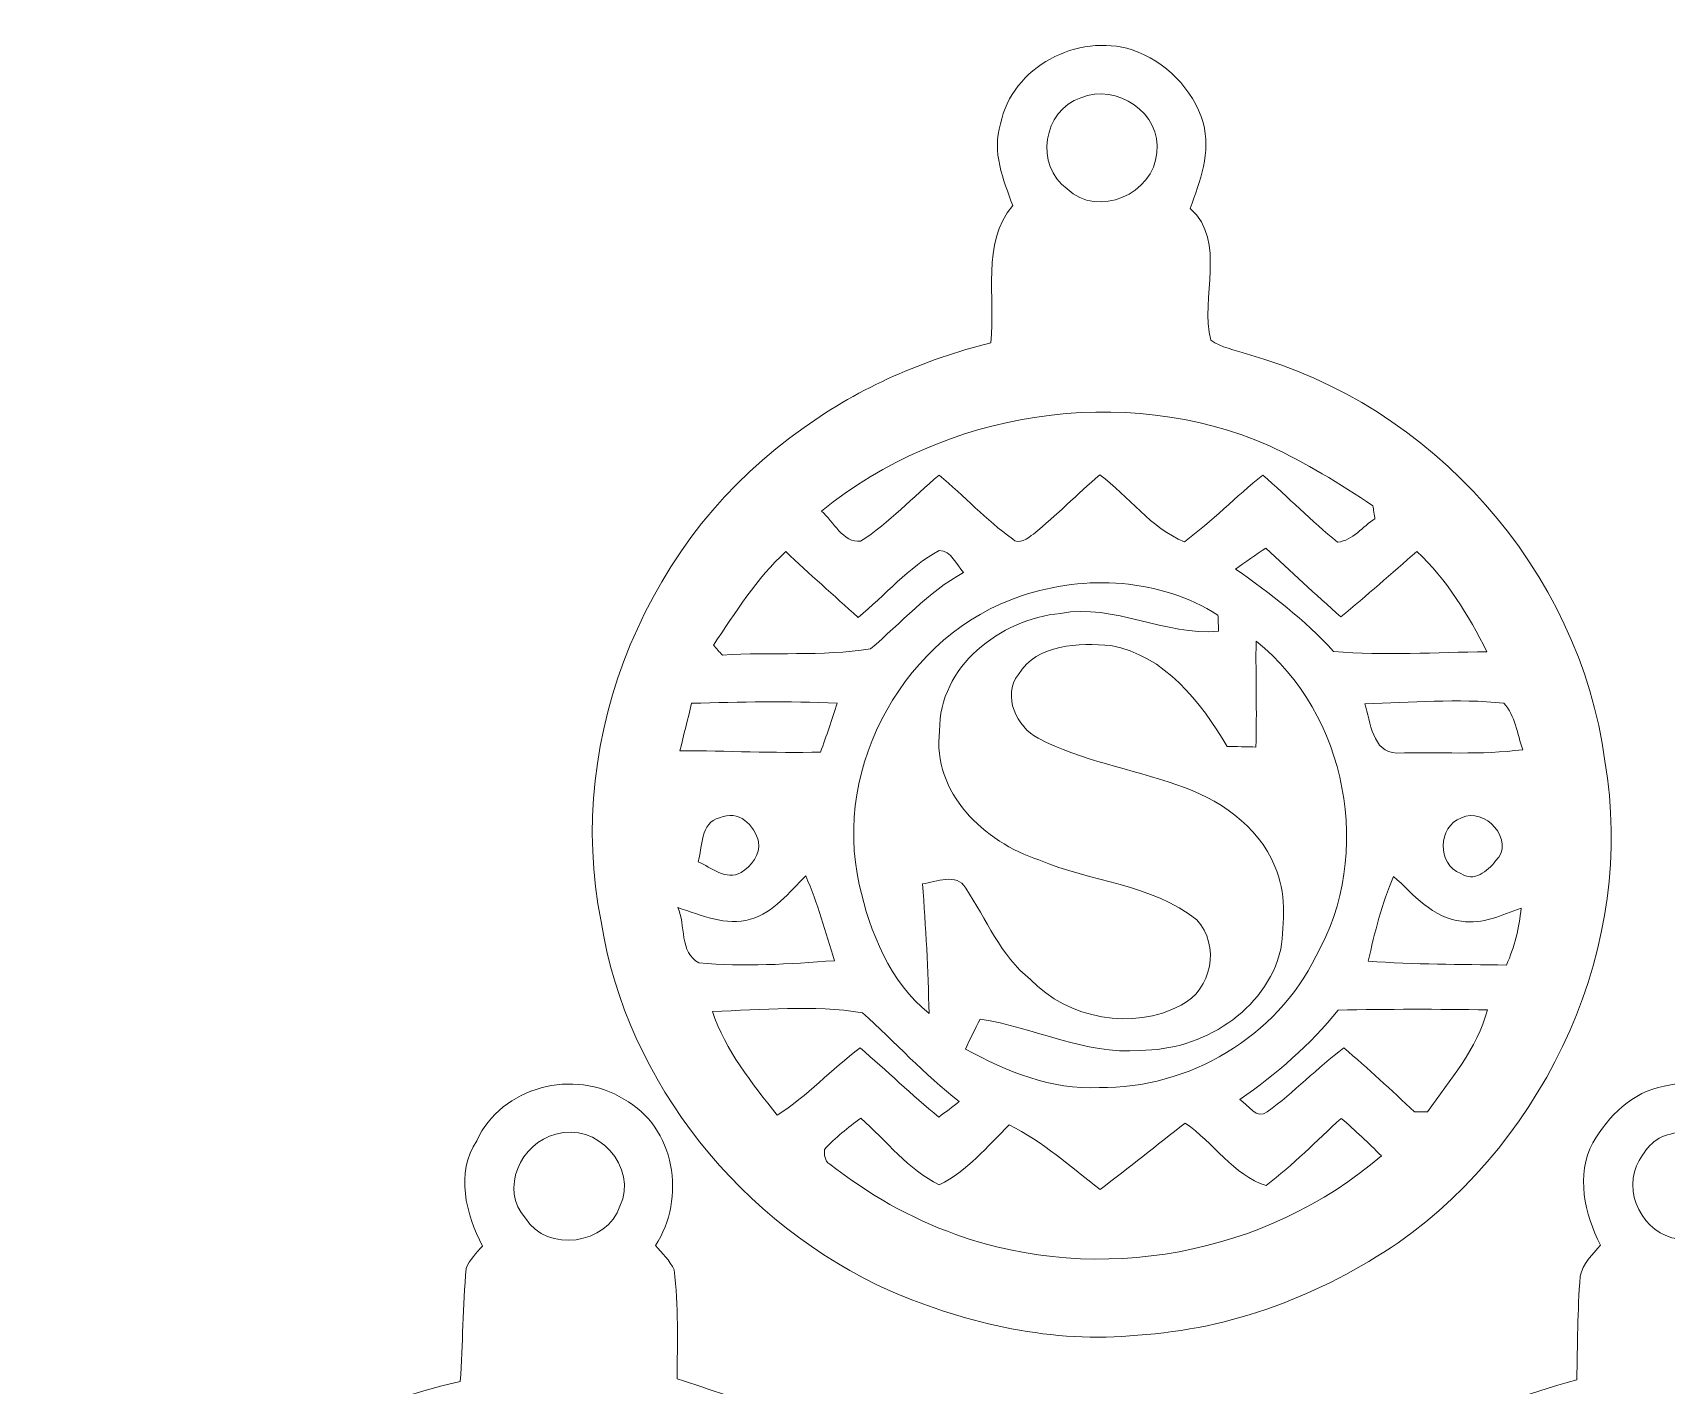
# Model space of a CAD drawing. Header units: centimetres. Extents: x -16.5 to 16.3, y -14.9 to 14.8.
# Drawn here: x -16.5 to -2.44, y 3.13 to 14.78 of the extents above; entities that cross this region are included whole.
import ezdxf

# ---------------------------------------------------------------- set-up
doc = ezdxf.new("R2010")
doc.units = ezdxf.units.CM
doc.header["$MEASUREMENT"] = 0
doc.layers.add('Layer 1', color=7, linetype='Continuous')

msp = doc.modelspace()

# ---------------------------------------------------------------- linework, layer by layer
at = {"layer": 'Layer 1', "color": 250, "lineweight": 9}
for points, knots in [([(-8.17181, 13.98947), (-8.07057, 14.48159), (-7.50789, 14.77546), (-7.03834, 14.6287), (-7.03834, 14.6287), (-6.75188, 14.53204), (-6.51446, 14.29039), (-6.42662, 14.00076), (-6.42662, 14.00076), (-6.35818, 13.74534), (-6.45379, 13.49875), (-6.5374, 13.26239), (-6.5374, 13.26239), (-6.21919, 12.97276), (-6.45908, 12.49651), (-6.36065, 12.12821), (-6.36065, 12.12821), (-6.26999, 12.0633), (-6.15604, 12.04566), (-6.05338, 12.00932), (-6.05338, 12.00932), (-4.4613, 11.57682), (-3.18389, 10.1456), (-2.9687, 8.50483), (-2.9687, 8.50483), (-2.69494, 6.93144), (-3.45482, 5.26986), (-4.7467, 4.35828), (-4.7467, 4.35828), (-5.41027, 3.90814), (-6.18532, 3.61039), (-6.98966, 3.56347), (-6.98966, 3.56347), (-7.71744, 3.48727), (-8.44875, 3.65872), (-9.11691, 3.94024), (-9.11691, 3.94024), (-10.39467, 4.51668), (-11.38915, 5.72847), (-11.61034, 7.12441), (-11.61034, 7.12441), (-11.93207, 8.72144), (-11.20041, 10.45816), (-9.86091, 11.37538), (-9.86091, 11.37538), (-9.38325, 11.72746), (-8.82798, 11.95782), (-8.25613, 12.10634), (-8.25613, 12.10634), (-8.20991, 12.49933), (-8.34256, 12.95512), (-8.06633, 13.28709), (-8.06633, 13.28709), (-8.14747, 13.50969), (-8.24766, 13.75064), (-8.17181, 13.98947), (-8.17181, 13.98947), (-8.17181, 13.98947), (-8.17181, 13.98947), (-8.17181, 13.98947)], [0, 0, 0, 0, 0.0625, 0.0625, 0.0625, 0.0625, 0.125, 0.125, 0.125, 0.125, 0.1875, 0.1875, 0.1875, 0.1875, 0.25, 0.25, 0.25, 0.25, 0.3125, 0.3125, 0.3125, 0.3125, 0.375, 0.375, 0.375, 0.375, 0.4375, 0.4375, 0.4375, 0.4375, 0.5, 0.5, 0.5, 0.5, 0.5625, 0.5625, 0.5625, 0.5625, 0.625, 0.625, 0.625, 0.625, 0.6875, 0.6875, 0.6875, 0.6875, 0.75, 0.75, 0.75, 0.75, 0.8125, 0.8125, 0.8125, 0.8125, 0.875, 0.875, 0.875, 0.875, 1, 1, 1, 1]), ([(-7.48072, 14.21524), (-7.80457, 14.11012), (-7.88007, 13.62787), (-7.59679, 13.43137), (-7.59679, 13.43137), (-7.33397, 13.17455), (-6.8496, 13.3901), (-6.82632, 13.74076), (-6.82632, 13.74076), (-6.78011, 14.08295), (-7.1724, 14.34577), (-7.48072, 14.21524), (-7.48072, 14.21524), (-7.48072, 14.21524), (-7.48072, 14.21524), (-7.48072, 14.21524)], [0, 0, 0, 0, 0.2, 0.2, 0.2, 0.2, 0.4, 0.4, 0.4, 0.4, 0.6, 0.6, 0.6, 0.6, 1, 1, 1, 1]), ([(-9.7131, 10.65642), (-9.60833, 10.56787), (-9.52789, 10.3802), (-9.37585, 10.39748), (-9.37585, 10.39748), (-9.12678, 10.55482), (-8.92852, 10.78131), (-8.69886, 10.96546), (-8.69886, 10.96546), (-8.48473, 10.78801), (-8.29529, 10.58093), (-8.06951, 10.41724), (-8.06951, 10.41724), (-8.01095, 10.36221), (-7.93792, 10.425), (-7.88606, 10.45922), (-7.88606, 10.45922), (-7.68921, 10.62114), (-7.51036, 10.80318), (-7.31703, 10.96898), (-7.31703, 10.96898), (-7.06938, 10.78483), (-6.87324, 10.50755), (-6.5882, 10.39254), (-6.5882, 10.39254), (-6.35078, 10.56858), (-6.14334, 10.78095), (-5.91404, 10.96722), (-5.91404, 10.96722), (-5.69567, 10.77848), (-5.49458, 10.56999), (-5.26916, 10.38972), (-5.26916, 10.38972), (-5.13828, 10.40383), (-5.05291, 10.52413), (-4.94743, 10.59081), (-4.94743, 10.59081), (-4.95201, 10.61868), (-4.96118, 10.67441), (-4.96577, 10.70228), (-4.96577, 10.70228), (-5.25011, 10.89455), (-5.54503, 11.0727), (-5.85583, 11.2191), (-5.85583, 11.2191), (-7.1156, 11.76802), (-8.65265, 11.51826), (-9.7131, 10.65642), (-9.7131, 10.65642), (-9.7131, 10.65642), (-9.7131, 10.65642), (-9.7131, 10.65642)], [0, 0, 0, 0, 0.07142857, 0.07142857, 0.07142857, 0.07142857, 0.14285714, 0.14285714, 0.14285714, 0.14285714, 0.21428571, 0.21428571, 0.21428571, 0.21428571, 0.28571429, 0.28571429, 0.28571429, 0.28571429, 0.35714286, 0.35714286, 0.35714286, 0.35714286, 0.42857143, 0.42857143, 0.42857143, 0.42857143, 0.5, 0.5, 0.5, 0.5, 0.57142857, 0.57142857, 0.57142857, 0.57142857, 0.64285714, 0.64285714, 0.64285714, 0.64285714, 0.71428571, 0.71428571, 0.71428571, 0.71428571, 0.78571429, 0.78571429, 0.78571429, 0.78571429, 0.85714286, 0.85714286, 0.85714286, 0.85714286, 1, 1, 1, 1]), ([(-9.39807, 9.74132), (-9.60586, 9.93041), (-9.81682, 10.11561), (-10.02072, 10.30858), (-10.02072, 10.30858), (-10.27155, 10.07646), (-10.45252, 9.78436), (-10.64302, 9.50354), (-10.64302, 9.50354), (-10.61762, 9.47462), (-10.59187, 9.44569), (-10.56612, 9.41711), (-10.56612, 9.41711), (-10.14243, 9.44463), (-9.70922, 9.40512), (-9.29118, 9.47038), (-9.29118, 9.47038), (-9.02801, 9.69299), (-8.79835, 9.95933), (-8.49037, 10.12761), (-8.49037, 10.12761), (-8.55035, 10.19711), (-8.59409, 10.31352), (-8.69816, 10.31846), (-8.69816, 10.31846), (-8.96592, 10.17241), (-9.16347, 9.93182), (-9.39807, 9.74132), (-9.39807, 9.74132), (-9.39807, 9.74132), (-9.39807, 9.74132), (-9.39807, 9.74132)], [0, 0, 0, 0, 0.11111111, 0.11111111, 0.11111111, 0.11111111, 0.22222222, 0.22222222, 0.22222222, 0.22222222, 0.33333333, 0.33333333, 0.33333333, 0.33333333, 0.44444444, 0.44444444, 0.44444444, 0.44444444, 0.55555556, 0.55555556, 0.55555556, 0.55555556, 0.66666667, 0.66666667, 0.66666667, 0.66666667, 0.77777778, 0.77777778, 0.77777778, 0.77777778, 1, 1, 1, 1]), ([(-6.14899, 10.15795), (-5.8456, 9.94699), (-5.55491, 9.72121), (-5.30338, 9.44851), (-5.30338, 9.44851), (-4.86558, 9.41041), (-4.4232, 9.44181), (-3.98364, 9.44639), (-3.98364, 9.44639), (-4.14309, 9.76107), (-4.32724, 10.06622), (-4.58618, 10.30964), (-4.58618, 10.30964), (-4.80385, 10.12126), (-5.01904, 9.92935), (-5.24094, 9.74555), (-5.24094, 9.74555), (-5.45825, 9.94134), (-5.67591, 10.13643), (-5.88687, 10.33892), (-5.88687, 10.33892), (-5.97507, 10.27966), (-6.06256, 10.21933), (-6.14899, 10.15795), (-6.14899, 10.15795), (-6.14899, 10.15795), (-6.14899, 10.15795), (-6.14899, 10.15795)], [0, 0, 0, 0, 0.125, 0.125, 0.125, 0.125, 0.25, 0.25, 0.25, 0.25, 0.375, 0.375, 0.375, 0.375, 0.5, 0.5, 0.5, 0.5, 0.625, 0.625, 0.625, 0.625, 0.75, 0.75, 0.75, 0.75, 1, 1, 1, 1]), ([(-7.99084, 9.92617), (-8.98708, 9.60126), (-9.62067, 8.46109), (-9.38749, 7.44156), (-9.38749, 7.44156), (-9.29471, 7.03163), (-9.12537, 6.6023), (-8.78706, 6.33242), (-8.78706, 6.33242), (-8.79341, 6.70461), (-8.81563, 7.07608), (-8.8428, 7.4472), (-8.8428, 7.4472), (-8.72285, 7.46449), (-8.54929, 7.54633), (-8.47026, 7.41122), (-8.47026, 7.41122), (-8.29388, 7.14276), (-8.17146, 6.82949), (-7.91323, 6.62382), (-7.91323, 6.62382), (-7.5915, 6.28656), (-7.02952, 6.18038), (-6.61677, 6.40369), (-6.61677, 6.40369), (-6.35042, 6.53774), (-6.27846, 6.91698), (-6.48166, 7.13746), (-6.48166, 7.13746), (-6.87183, 7.45073), (-7.39465, 7.46237), (-7.84056, 7.65358), (-7.84056, 7.65358), (-8.30905, 7.80492), (-8.76413, 8.23354), (-8.69569, 8.76518), (-8.69569, 8.76518), (-8.7031, 9.31798), (-8.17358, 9.72685), (-7.65641, 9.77624), (-7.65641, 9.77624), (-7.18827, 9.86302), (-6.75647, 9.58045), (-6.29433, 9.62172), (-6.29433, 9.62172), (-6.29539, 9.65665), (-6.29821, 9.7265), (-6.29927, 9.76178), (-6.29927, 9.76178), (-6.79633, 10.07716), (-7.44015, 10.1135), (-7.99084, 9.92617), (-7.99084, 9.92617), (-7.99084, 9.92617), (-7.99084, 9.92617), (-7.99084, 9.92617)], [0, 0, 0, 0, 0.06666667, 0.06666667, 0.06666667, 0.06666667, 0.13333333, 0.13333333, 0.13333333, 0.13333333, 0.2, 0.2, 0.2, 0.2, 0.26666667, 0.26666667, 0.26666667, 0.26666667, 0.33333333, 0.33333333, 0.33333333, 0.33333333, 0.4, 0.4, 0.4, 0.4, 0.46666667, 0.46666667, 0.46666667, 0.46666667, 0.53333333, 0.53333333, 0.53333333, 0.53333333, 0.6, 0.6, 0.6, 0.6, 0.66666667, 0.66666667, 0.66666667, 0.66666667, 0.73333333, 0.73333333, 0.73333333, 0.73333333, 0.8, 0.8, 0.8, 0.8, 0.86666667, 0.86666667, 0.86666667, 0.86666667, 1, 1, 1, 1]), ([(-8.01765, 9.2499), (-8.15876, 9.06681), (-8.03423, 8.79587), (-7.84585, 8.70097), (-7.84585, 8.70097), (-7.4719, 8.50624), (-7.04998, 8.43886), (-6.65452, 8.30022), (-6.65452, 8.30022), (-6.30068, 8.18521), (-5.95425, 7.9545), (-5.80961, 7.59784), (-5.80961, 7.59784), (-5.71013, 7.37629), (-5.72883, 7.11982), (-5.75846, 6.88523), (-5.75846, 6.88523), (-5.88617, 6.35183), (-6.44003, 6.01175), (-6.96955, 6.01422), (-6.96955, 6.01422), (-7.44933, 5.97259), (-7.88183, 6.21707), (-8.3475, 6.28163), (-8.3475, 6.28163), (-8.3923, 6.19731), (-8.43463, 6.11159), (-8.47344, 6.02445), (-8.47344, 6.02445), (-8.11996, 5.83324), (-7.73331, 5.67202), (-7.32197, 5.69531), (-7.32197, 5.69531), (-6.55398, 5.68014), (-5.79021, 6.13205), (-5.45472, 6.82772), (-5.45472, 6.82772), (-4.95766, 7.69662), (-5.18485, 8.91476), (-5.97119, 9.53565), (-5.97119, 9.53565), (-5.97542, 9.23226), (-5.96307, 8.92887), (-5.97295, 8.62583), (-5.97295, 8.62583), (-6.03504, 8.62724), (-6.15922, 8.63007), (-6.22095, 8.63148), (-6.22095, 8.63148), (-6.44673, 9.01389), (-6.75894, 9.415), (-7.22143, 9.49931), (-7.22143, 9.49931), (-7.49307, 9.52189), (-7.85749, 9.51695), (-8.01765, 9.2499), (-8.01765, 9.2499), (-8.01765, 9.2499), (-8.01765, 9.2499), (-8.01765, 9.2499)], [0, 0, 0, 0, 0.0625, 0.0625, 0.0625, 0.0625, 0.125, 0.125, 0.125, 0.125, 0.1875, 0.1875, 0.1875, 0.1875, 0.25, 0.25, 0.25, 0.25, 0.3125, 0.3125, 0.3125, 0.3125, 0.375, 0.375, 0.375, 0.375, 0.4375, 0.4375, 0.4375, 0.4375, 0.5, 0.5, 0.5, 0.5, 0.5625, 0.5625, 0.5625, 0.5625, 0.625, 0.625, 0.625, 0.625, 0.6875, 0.6875, 0.6875, 0.6875, 0.75, 0.75, 0.75, 0.75, 0.8125, 0.8125, 0.8125, 0.8125, 0.875, 0.875, 0.875, 0.875, 1, 1, 1, 1]), ([(-10.8307, 9.00225), (-10.86386, 8.86572), (-10.89985, 8.7299), (-10.93089, 8.59302), (-10.93089, 8.59302), (-10.52766, 8.59408), (-10.12409, 8.57151), (-9.72086, 8.58209), (-9.72086, 8.58209), (-9.67077, 8.72144), (-9.62067, 8.86114), (-9.57834, 9.00295), (-9.57834, 9.00295), (-9.99532, 9.02341), (-10.41336, 9.01389), (-10.8307, 9.00225), (-10.8307, 9.00225), (-10.8307, 9.00225), (-10.8307, 9.00225), (-10.8307, 9.00225)], [0, 0, 0, 0, 0.16666667, 0.16666667, 0.16666667, 0.16666667, 0.33333333, 0.33333333, 0.33333333, 0.33333333, 0.5, 0.5, 0.5, 0.5, 0.66666667, 0.66666667, 0.66666667, 0.66666667, 1, 1, 1, 1]), ([(-5.03597, 8.99766), (-4.98553, 8.84385), (-4.97141, 8.57821), (-4.76045, 8.57362), (-4.76045, 8.57362), (-4.39956, 8.58421), (-4.03444, 8.55457), (-3.67531, 8.60255), (-3.67531, 8.60255), (-3.72258, 8.73731), (-3.7374, 8.89536), (-3.839, 9.0026), (-3.839, 9.0026), (-4.23587, 9.04599), (-4.63804, 9.00719), (-5.03597, 8.99766), (-5.03597, 8.99766), (-5.03597, 8.99766), (-5.03597, 8.99766), (-5.03597, 8.99766)], [0, 0, 0, 0, 0.16666667, 0.16666667, 0.16666667, 0.16666667, 0.33333333, 0.33333333, 0.33333333, 0.33333333, 0.5, 0.5, 0.5, 0.5, 0.66666667, 0.66666667, 0.66666667, 0.66666667, 1, 1, 1, 1]), ([(-10.58975, 8.01482), (-10.75662, 7.98096), (-10.73757, 7.75624), (-10.77496, 7.63735), (-10.77496, 7.63735), (-10.66031, 7.58972), (-10.53437, 7.47225), (-10.40525, 7.54492), (-10.40525, 7.54492), (-10.316, 7.5989), (-10.23909, 7.70085), (-10.25426, 7.80986), (-10.25426, 7.80986), (-10.28742, 7.95167), (-10.42748, 8.09208), (-10.58975, 8.01482), (-10.58975, 8.01482), (-10.58975, 8.01482), (-10.58975, 8.01482), (-10.58975, 8.01482)], [0, 0, 0, 0, 0.16666667, 0.16666667, 0.16666667, 0.16666667, 0.33333333, 0.33333333, 0.33333333, 0.33333333, 0.5, 0.5, 0.5, 0.5, 0.66666667, 0.66666667, 0.66666667, 0.66666667, 1, 1, 1, 1]), ([(-4.20412, 8.01517), (-4.40979, 7.94462), (-4.41367, 7.61266), (-4.20941, 7.53751), (-4.20941, 7.53751), (-4.09829, 7.45708), (-3.97693, 7.55692), (-3.90885, 7.64511), (-3.90885, 7.64511), (-3.73034, 7.81656), (-4.00657, 8.1196), (-4.20412, 8.01517), (-4.20412, 8.01517), (-4.20412, 8.01517), (-4.20412, 8.01517), (-4.20412, 8.01517)], [0, 0, 0, 0, 0.2, 0.2, 0.2, 0.2, 0.4, 0.4, 0.4, 0.4, 0.6, 0.6, 0.6, 0.6, 1, 1, 1, 1]), ([(-10.32341, 7.14346), (-10.53648, 7.08102), (-10.74886, 7.17944), (-10.94888, 7.2433), (-10.94888, 7.2433), (-10.88326, 7.09972), (-10.93442, 6.85066), (-10.76896, 6.76881), (-10.76896, 6.76881), (-10.38126, 6.73036), (-9.98968, 6.75717), (-9.60162, 6.78645), (-9.60162, 6.78645), (-9.67782, 7.03163), (-9.74485, 7.28069), (-9.84857, 7.51564), (-9.84857, 7.51564), (-9.99215, 7.37594), (-10.12197, 7.20132), (-10.32341, 7.14346), (-10.32341, 7.14346), (-10.32341, 7.14346), (-10.32341, 7.14346), (-10.32341, 7.14346)], [0, 0, 0, 0, 0.14285714, 0.14285714, 0.14285714, 0.14285714, 0.28571429, 0.28571429, 0.28571429, 0.28571429, 0.42857143, 0.42857143, 0.42857143, 0.42857143, 0.57142857, 0.57142857, 0.57142857, 0.57142857, 0.71428571, 0.71428571, 0.71428571, 0.71428571, 1, 1, 1, 1]), ([(-4.78726, 7.51247), (-4.88745, 7.27822), (-4.9506, 7.02987), (-5.00563, 6.78186), (-5.00563, 6.78186), (-4.60946, 6.75329), (-4.21224, 6.75435), (-3.81536, 6.7487), (-3.81536, 6.7487), (-3.74692, 6.90463), (-3.70388, 7.07008), (-3.69048, 7.23977), (-3.69048, 7.23977), (-3.85487, 7.17803), (-4.02103, 7.09584), (-4.20306, 7.12617), (-4.20306, 7.12617), (-4.4493, 7.14875), (-4.61758, 7.35795), (-4.78726, 7.51247), (-4.78726, 7.51247), (-4.78726, 7.51247), (-4.78726, 7.51247), (-4.78726, 7.51247)], [0, 0, 0, 0, 0.14285714, 0.14285714, 0.14285714, 0.14285714, 0.28571429, 0.28571429, 0.28571429, 0.28571429, 0.42857143, 0.42857143, 0.42857143, 0.42857143, 0.57142857, 0.57142857, 0.57142857, 0.57142857, 0.71428571, 0.71428571, 0.71428571, 0.71428571, 1, 1, 1, 1]), ([(-10.65184, 6.34971), (-10.54107, 6.01281), (-10.31, 5.732), (-10.0941, 5.45612), (-10.0941, 5.45612), (-9.8334, 5.61981), (-9.62702, 5.85335), (-9.38008, 6.03539), (-9.38008, 6.03539), (-9.15254, 5.83889), (-8.93311, 5.63287), (-8.7038, 5.43849), (-8.7038, 5.43849), (-8.64454, 5.48364), (-8.58527, 5.5288), (-8.526, 5.57431), (-8.526, 5.57431), (-8.82481, 5.80643), (-9.08163, 6.08548), (-9.36032, 6.33807), (-9.36032, 6.33807), (-9.78366, 6.40757), (-10.22286, 6.36206), (-10.65184, 6.34971), (-10.65184, 6.34971), (-10.65184, 6.34971), (-10.65184, 6.34971), (-10.65184, 6.34971)], [0, 0, 0, 0, 0.125, 0.125, 0.125, 0.125, 0.25, 0.25, 0.25, 0.25, 0.375, 0.375, 0.375, 0.375, 0.5, 0.5, 0.5, 0.5, 0.625, 0.625, 0.625, 0.625, 0.75, 0.75, 0.75, 0.75, 1, 1, 1, 1]), ([(-5.26387, 6.36135), (-5.5027, 6.06079), (-5.79691, 5.81137), (-6.11053, 5.5923), (-6.11053, 5.5923), (-6.04033, 5.54573), (-5.96625, 5.41097), (-5.87453, 5.48505), (-5.87453, 5.48505), (-5.64346, 5.65368), (-5.4452, 5.86394), (-5.21518, 6.03468), (-5.21518, 6.03468), (-5.00669, 5.85794), (-4.80631, 5.67202), (-4.60841, 5.48399), (-4.60841, 5.48399), (-4.58054, 5.48399), (-4.52445, 5.48399), (-4.49658, 5.48399), (-4.49658, 5.48399), (-4.30043, 5.75987), (-4.06866, 6.02798), (-3.9794, 6.36276), (-3.9794, 6.36276), (-4.40768, 6.37017), (-4.83595, 6.36982), (-5.26387, 6.36135), (-5.26387, 6.36135), (-5.26387, 6.36135), (-5.26387, 6.36135), (-5.26387, 6.36135)], [0, 0, 0, 0, 0.11111111, 0.11111111, 0.11111111, 0.11111111, 0.22222222, 0.22222222, 0.22222222, 0.22222222, 0.33333333, 0.33333333, 0.33333333, 0.33333333, 0.44444444, 0.44444444, 0.44444444, 0.44444444, 0.55555556, 0.55555556, 0.55555556, 0.55555556, 0.66666667, 0.66666667, 0.66666667, 0.66666667, 0.77777778, 0.77777778, 0.77777778, 0.77777778, 1, 1, 1, 1]), ([(-12.68031, 5.23634), (-12.469, 5.70236), (-11.83576, 5.86394), (-11.41455, 5.593), (-11.41455, 5.593), (-10.97216, 5.35946), (-10.8755, 4.73505), (-11.14291, 4.33464), (-11.14291, 4.33464), (-11.0847, 4.26868), (-11.01873, 4.20623), (-10.98098, 4.12545), (-10.98098, 4.12545), (-10.94147, 3.81394), (-10.95594, 3.49891), (-10.95453, 3.18529), (-10.95453, 3.18529), (-10.38938, 3.00397), (-9.81541, 2.811), (-9.33492, 2.45011), (-9.33492, 2.45011), (-7.97496, 1.52477), (-7.25071, -0.23771), (-7.57139, -1.85167), (-7.57139, -1.85167), (-7.84232, -3.2843), (-8.87913, -4.54654), (-10.24227, -5.07217), (-10.24227, -5.07217), (-11.60858, -5.62004), (-13.25534, -5.44259), (-14.44597, -4.56488), (-14.44597, -4.56488), (-15.79217, -3.65083), (-16.50372, -1.90776), (-16.2021, -0.31214), (-16.2021, -0.31214), (-15.9107, 1.38789), (-14.50594, 2.81135), (-12.82284, 3.16272), (-12.82284, 3.16272), (-12.79991, 3.48692), (-12.80132, 3.81253), (-12.77098, 4.13603), (-12.77098, 4.13603), (-12.74452, 4.21294), (-12.68102, 4.26868), (-12.63128, 4.33006), (-12.63128, 4.33006), (-12.77521, 4.60558), (-12.86411, 4.958), (-12.68031, 5.23634), (-12.68031, 5.23634), (-12.68031, 5.23634), (-12.68031, 5.23634), (-12.68031, 5.23634)], [0, 0, 0, 0, 0.06666667, 0.06666667, 0.06666667, 0.06666667, 0.13333333, 0.13333333, 0.13333333, 0.13333333, 0.2, 0.2, 0.2, 0.2, 0.26666667, 0.26666667, 0.26666667, 0.26666667, 0.33333333, 0.33333333, 0.33333333, 0.33333333, 0.4, 0.4, 0.4, 0.4, 0.46666667, 0.46666667, 0.46666667, 0.46666667, 0.53333333, 0.53333333, 0.53333333, 0.53333333, 0.6, 0.6, 0.6, 0.6, 0.66666667, 0.66666667, 0.66666667, 0.66666667, 0.73333333, 0.73333333, 0.73333333, 0.73333333, 0.8, 0.8, 0.8, 0.8, 0.86666667, 0.86666667, 0.86666667, 0.86666667, 1, 1, 1, 1]), ([(-2.45858, 5.70483), (-1.98198, 5.83466), (-1.44223, 5.46283), (-1.37414, 4.97811), (-1.37414, 4.97811), (-1.31805, 4.75269), (-1.43588, 4.54278), (-1.51313, 4.33747), (-1.51313, 4.33747), (-1.45034, 4.26268), (-1.3752, 4.19106), (-1.34662, 4.0944), (-1.34662, 4.0944), (-1.31276, 3.79243), (-1.32475, 3.48763), (-1.32334, 3.18424), (-1.32334, 3.18424), (-0.67141, 2.99691), (-0.02864, 2.73797), (0.49876, 2.29982), (0.49876, 2.29982), (1.84425, 1.26548), (2.44327, -0.61624), (1.95714, -2.24008), (1.95714, -2.24008), (1.49888, -3.88226), (-0.01594, -5.16778), (-1.71281, -5.34522), (-1.71281, -5.34522), (-2.92918, -5.50609), (-4.20624, -5.12509), (-5.12981, -4.31617), (-5.12981, -4.31617), (-6.11265, -3.50408), (-6.67321, -2.22632), (-6.63406, -0.9542), (-6.63406, -0.9542), (-6.61571, 0.06286), (-6.21743, 1.07216), (-5.52422, 1.81828), (-5.52422, 1.81828), (-4.92414, 2.50655), (-4.08383, 2.94399), (-3.2107, 3.17894), (-3.2107, 3.17894), (-3.20188, 3.47598), (-3.20506, 3.77337), (-3.18036, 4.06971), (-3.18036, 4.06971), (-3.16061, 4.17836), (-3.07382, 4.25633), (-3.00574, 4.33747), (-3.00574, 4.33747), (-3.14226, 4.60487), (-3.22093, 4.94142), (-3.07171, 5.21941), (-3.07171, 5.21941), (-2.93941, 5.44836), (-2.7281, 5.65862), (-2.45858, 5.70483), (-2.45858, 5.70483), (-2.45858, 5.70483), (-2.45858, 5.70483), (-2.45858, 5.70483)], [0, 0, 0, 0, 0.05882353, 0.05882353, 0.05882353, 0.05882353, 0.11764706, 0.11764706, 0.11764706, 0.11764706, 0.17647059, 0.17647059, 0.17647059, 0.17647059, 0.23529412, 0.23529412, 0.23529412, 0.23529412, 0.29411765, 0.29411765, 0.29411765, 0.29411765, 0.35294118, 0.35294118, 0.35294118, 0.35294118, 0.41176471, 0.41176471, 0.41176471, 0.41176471, 0.47058824, 0.47058824, 0.47058824, 0.47058824, 0.52941176, 0.52941176, 0.52941176, 0.52941176, 0.58823529, 0.58823529, 0.58823529, 0.58823529, 0.64705882, 0.64705882, 0.64705882, 0.64705882, 0.70588235, 0.70588235, 0.70588235, 0.70588235, 0.76470588, 0.76470588, 0.76470588, 0.76470588, 0.82352941, 0.82352941, 0.82352941, 0.82352941, 0.88235294, 0.88235294, 0.88235294, 0.88235294, 1, 1, 1, 1]), ([(-11.9984, 5.29173), (-12.30073, 5.22364), (-12.4877, 4.81442), (-12.2598, 4.5703), (-12.2598, 4.5703), (-12.07989, 4.26656), (-11.55354, 4.34382), (-11.44736, 4.67296), (-11.44736, 4.67296), (-11.28543, 5.00669), (-11.65197, 5.40497), (-11.9984, 5.29173), (-11.9984, 5.29173), (-11.9984, 5.29173), (-11.9984, 5.29173), (-11.9984, 5.29173)], [0, 0, 0, 0, 0.2, 0.2, 0.2, 0.2, 0.4, 0.4, 0.4, 0.4, 0.6, 0.6, 0.6, 0.6, 1, 1, 1, 1]), ([(-9.687, 5.16226), (-9.68946, 5.11605), (-9.687, 5.06243), (-9.64219, 5.03561), (-9.64219, 5.03561), (-9.31446, 4.7802), (-8.94898, 4.56712), (-8.55564, 4.42989), (-8.55564, 4.42989), (-7.33009, 3.98434), (-5.87911, 4.25386), (-4.89239, 5.10582), (-4.89239, 5.10582), (-5.00281, 5.21871), (-5.11852, 5.32595), (-5.23811, 5.42861), (-5.23811, 5.42861), (-5.45155, 5.23423), (-5.65545, 5.02821), (-5.88335, 4.85076), (-5.88335, 4.85076), (-6.16627, 4.93789), (-6.3409, 5.22541), (-6.58043, 5.38769), (-6.58043, 5.38769), (-6.82597, 5.19824), (-7.06868, 5.00492), (-7.31456, 4.81583), (-7.31456, 4.81583), (-7.56821, 5.01057), (-7.8074, 5.23176), (-8.09703, 5.37216), (-8.09703, 5.37216), (-8.28435, 5.18978), (-8.46003, 4.97035), (-8.69816, 4.85746), (-8.69816, 4.85746), (-8.96345, 4.98376), (-9.15536, 5.2367), (-9.37514, 5.43143), (-9.37514, 5.43143), (-9.48274, 5.34641), (-9.59457, 5.26386), (-9.687, 5.16226)], [0, 0, 0, 0, 0.08333333, 0.08333333, 0.08333333, 0.08333333, 0.16666667, 0.16666667, 0.16666667, 0.16666667, 0.25, 0.25, 0.25, 0.25, 0.33333333, 0.33333333, 0.33333333, 0.33333333, 0.41666667, 0.41666667, 0.41666667, 0.41666667, 0.5, 0.5, 0.5, 0.5, 0.58333333, 0.58333333, 0.58333333, 0.58333333, 0.66666667, 0.66666667, 0.66666667, 0.66666667, 0.75, 0.75, 0.75, 0.75, 0.83333333, 0.83333333, 0.83333333, 0.83333333, 1, 1, 1, 1]), ([(-2.40355, 5.29349), (-2.54466, 5.26951), (-2.63744, 5.14251), (-2.696, 5.0215), (-2.696, 5.0215), (-2.817, 4.74281), (-2.58805, 4.37592), (-2.27901, 4.39003), (-2.27901, 4.39003), (-1.99115, 4.36181), (-1.71704, 4.65356), (-1.801, 4.94177), (-1.801, 4.94177), (-1.84298, 5.20777), (-2.14813, 5.38522), (-2.40355, 5.29349), (-2.40355, 5.29349), (-2.40355, 5.29349), (-2.40355, 5.29349), (-2.40355, 5.29349)], [0, 0, 0, 0, 0.16666667, 0.16666667, 0.16666667, 0.16666667, 0.33333333, 0.33333333, 0.33333333, 0.33333333, 0.5, 0.5, 0.5, 0.5, 0.66666667, 0.66666667, 0.66666667, 0.66666667, 1, 1, 1, 1])]:
    msp.add_open_spline(points, degree=3, knots=knots, dxfattribs=at)

doc.saveas('drawing.dxf')
